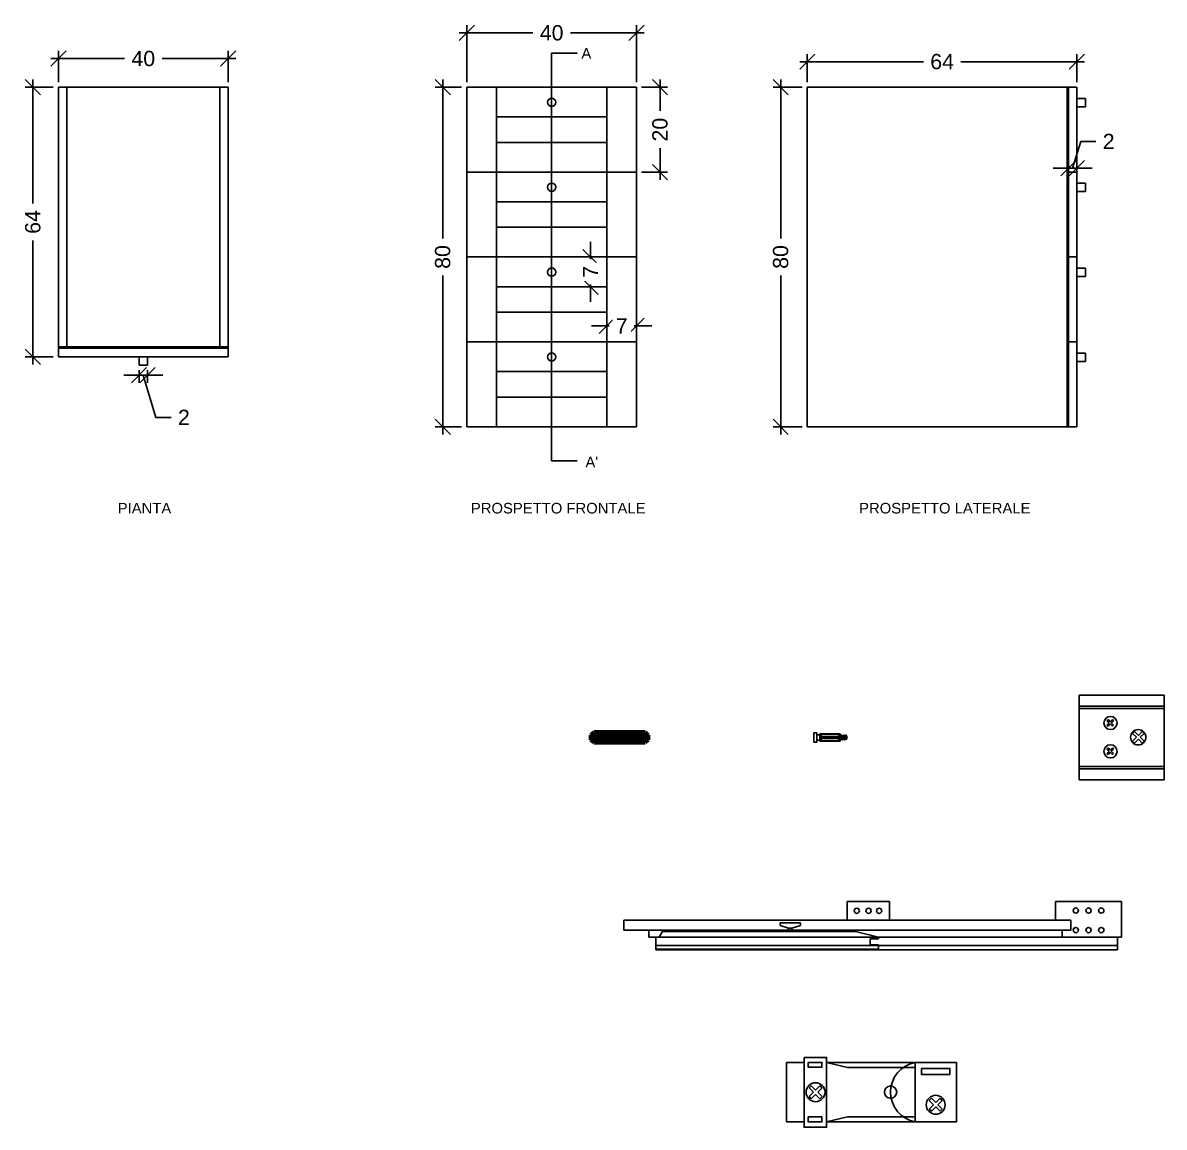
# Model space of a CAD drawing. Header units: millimetres. Extents: x 41 to 499, y 1474 to 1753.
# Drawn here: x 40.8 to 309.7, y 1474.2 to 1734.4 of the extents above; entities that cross this region are included whole.
import ezdxf

# ---------------------------------------------------------------- set-up
doc = ezdxf.new("R2010")
doc.units = ezdxf.units.MM
for name, color, linetype in [('ARREDI', 1, 'Continuous'), ('LINEE SEZIONE', 6, 'Continuous'), ('QUOTE', 3, 'Continuous'), ('VITI E CERNIERE', 8, 'Continuous')]:
    doc.layers.add(name, color=color, linetype=linetype)
doc.styles.add('ARIAL', font='arial.ttf')
doc.styles.get("Standard").update_dxf_attribs({"font": 'arial.ttf'})
doc.dimstyles.new('TICK_36', dxfattribs={"dimtxt": 3.6, "dimasz": 3.6, "dimexe": 1.8, "dimexo": 1.2, "dimgap": 1.8, "dimtad": 0, "dimdec": 0, "dimzin": 0, "dimdsep": 46, "dimtxsty": 'ARIAL', "dimblk": 'OBLIQUE', "dimcen": 1.8, "dimdle": 1.8, "dimclrd": 256, "dimclrt": 256, "dimadec": 0, "dimazin": 0, "dimtfac": 1, "dimtdec": 0, "dimtmove": 1, "dimatfit": 3, "dimldrblk": 'OPEN90', "dimfxl": 1, "dimtfill": 1, "dimtolj": 1, "dimtzin": 0, "dimarcsym": 0})

# ---------------------------------------------------------------- blocks, each defined once
blk = doc.blocks.new('_Oblique')
at = {"color": 0, "linetype": 'ByBlock', "lineweight": -2}
blk.add_line((-0.5, -0.5), (0.5, 0.5), dxfattribs=at)
blk = doc.blocks.new('*D16')
at = {"layer": 'Defpoints', "color": 0, "transparency": 16777216}
for p in [(89.2, 1725.99), (49.2, 1719.25), (89.2, 1719.25)]:
    blk.add_point(p, dxfattribs=at)
at = {"layer": 'QUOTE', "lineweight": -2, "transparency": 16777216}
for p, q in [((47.4, 1725.99), (64.75, 1725.99)), ((91, 1725.99), (73.64, 1725.99))]:
    blk.add_line(p, q, dxfattribs=at)
at = {"layer": 'QUOTE', "color": 0, "lineweight": -2, "transparency": 16777216}
for p, q in [((49.2, 1720.45), (49.2, 1727.79)), ((89.2, 1720.45), (89.2, 1727.79))]:
    blk.add_line(p, q, dxfattribs=at)
at = {"layer": 'QUOTE', "lineweight": -2, "transparency": 16777216, "xscale": 3.6, "yscale": 3.6, "zscale": 3.6, "rotation": 180}
blk.add_blockref('_Oblique', (49.2, 1725.99), dxfattribs=at)
at = {"layer": 'QUOTE', "lineweight": -2, "transparency": 16777216, "xscale": 3.6, "yscale": 3.6, "zscale": 3.6}
blk.add_blockref('_Oblique', (89.2, 1725.99), dxfattribs=at)
at = {"layer": 'QUOTE', "transparency": 16777216, "insert": (69.2, 1725.99), "char_height": 3.6, "attachment_point": 5, "style": 'ARIAL', "bg_fill": 3, "box_fill_scale": 1.1, "bg_fill_color": 256, "bg_fill_true_color": 13158600, "bg_fill_transparency": 0}
blk.add_mtext('\\A1;40', dxfattribs=at)
blk = doc.blocks.new('_Open90')
at = {"color": 0, "linetype": 'ByBlock', "lineweight": -2}
for p, q in [((0, 0), (-1, 0)), ((-0.5, 0.5), (0, 0)), ((0, 0), (-0.5, -0.5))]:
    blk.add_line(p, q, dxfattribs=at)
blk = doc.blocks.new('*D17')
at = {"layer": 'Defpoints', "color": 0, "transparency": 16777216}
for p in [(49.2, 1719.25), (43.19, 1655.75), (49.2, 1655.75)]:
    blk.add_point(p, dxfattribs=at)
at = {"layer": 'QUOTE', "lineweight": -2, "transparency": 16777216}
for p, q in [((43.19, 1721.05), (43.19, 1691.88)), ((43.19, 1653.95), (43.19, 1683.12))]:
    blk.add_line(p, q, dxfattribs=at)
at = {"layer": 'QUOTE', "color": 0, "lineweight": -2, "transparency": 16777216}
for p, q in [((48, 1719.25), (41.39, 1719.25)), ((48, 1655.75), (41.39, 1655.75))]:
    blk.add_line(p, q, dxfattribs=at)
at = {"layer": 'QUOTE', "lineweight": -2, "transparency": 16777216, "xscale": 3.6, "yscale": 3.6, "zscale": 3.6}
for p, rotation in [((43.19, 1719.25), 90), ((43.19, 1655.75), 270)]:
    blk.add_blockref('_Oblique', p, dxfattribs=dict(at, rotation=rotation))
at = {"layer": 'QUOTE', "transparency": 16777216, "insert": (43.19, 1687.5), "char_height": 3.6, "attachment_point": 5, "rotation": 90, "style": 'ARIAL', "bg_fill": 3, "box_fill_scale": 1.1, "bg_fill_color": 256, "bg_fill_true_color": 13158600, "bg_fill_transparency": 0}
blk.add_mtext('\\A1;64', dxfattribs=at)
blk = doc.blocks.new('*D18')
at = {"layer": 'Defpoints', "color": 0, "transparency": 16777216}
for p in [(68.2, 1653.75), (70.2, 1653.75), (70.2, 1651.39)]:
    blk.add_point(p, dxfattribs=at)
at = {"layer": 'QUOTE', "lineweight": -2, "transparency": 16777216}
for p, q in [((68.2, 1651.39), (64.6, 1651.39)), ((68.2, 1651.39), (70.2, 1651.39)), ((68.2, 1651.39), (70.2, 1651.39)), ((69.2, 1651.39), (72.17, 1641.47)), ((70.2, 1651.39), (73.8, 1651.39)), ((72.17, 1641.47), (75.77, 1641.47))]:
    blk.add_line(p, q, dxfattribs=at)
at = {"layer": 'QUOTE', "color": 0, "lineweight": -2, "transparency": 16777216}
for p, q in [((68.2, 1652.55), (68.2, 1649.59)), ((70.2, 1652.55), (70.2, 1649.59))]:
    blk.add_line(p, q, dxfattribs=at)
at = {"layer": 'QUOTE', "lineweight": -2, "transparency": 16777216, "xscale": 3.6, "yscale": 3.6, "zscale": 3.6}
blk.add_blockref('_Oblique', (68.2, 1651.39), dxfattribs=at)
at = {"layer": 'QUOTE', "lineweight": -2, "transparency": 16777216, "xscale": 3.6, "yscale": 3.6, "zscale": 3.6, "rotation": 180}
blk.add_blockref('_Oblique', (70.2, 1651.39), dxfattribs=at)
at = {"layer": 'QUOTE', "transparency": 16777216, "insert": (78.77, 1641.47), "char_height": 3.6, "attachment_point": 5, "style": 'ARIAL', "bg_fill": 3, "box_fill_scale": 1.1, "bg_fill_color": 256, "bg_fill_true_color": 13158600, "bg_fill_transparency": 0}
blk.add_mtext('\\A1;2', dxfattribs=at)
blk = doc.blocks.new('*D19')
at = {"layer": 'Defpoints', "color": 0, "transparency": 16777216}
for p in [(185.39, 1732.05), (145.39, 1719.25), (185.39, 1719.25)]:
    blk.add_point(p, dxfattribs=at)
at = {"layer": 'QUOTE', "lineweight": -2, "transparency": 16777216}
for p, q in [((143.59, 1732.05), (160.94, 1732.05)), ((187.19, 1732.05), (169.83, 1732.05))]:
    blk.add_line(p, q, dxfattribs=at)
at = {"layer": 'QUOTE', "color": 0, "lineweight": -2, "transparency": 16777216}
for p, q in [((145.39, 1720.45), (145.39, 1733.85)), ((185.39, 1720.45), (185.39, 1733.85))]:
    blk.add_line(p, q, dxfattribs=at)
at = {"layer": 'QUOTE', "lineweight": -2, "transparency": 16777216, "xscale": 3.6, "yscale": 3.6, "zscale": 3.6, "rotation": 180}
blk.add_blockref('_Oblique', (145.39, 1732.05), dxfattribs=at)
at = {"layer": 'QUOTE', "lineweight": -2, "transparency": 16777216, "xscale": 3.6, "yscale": 3.6, "zscale": 3.6}
blk.add_blockref('_Oblique', (185.39, 1732.05), dxfattribs=at)
at = {"layer": 'QUOTE', "transparency": 16777216, "insert": (165.39, 1732.05), "char_height": 3.6, "attachment_point": 5, "style": 'ARIAL', "bg_fill": 3, "box_fill_scale": 1.1, "bg_fill_color": 256, "bg_fill_true_color": 13158600, "bg_fill_transparency": 0}
blk.add_mtext('\\A1;40', dxfattribs=at)
blk = doc.blocks.new('*D20')
at = {"layer": 'Defpoints', "color": 0, "transparency": 16777216}
for p in [(145.39, 1719.25), (139.73, 1639.25), (145.39, 1639.25)]:
    blk.add_point(p, dxfattribs=at)
at = {"layer": 'QUOTE', "lineweight": -2, "transparency": 16777216}
for p, q in [((139.73, 1721.05), (139.73, 1683.62)), ((139.73, 1637.45), (139.73, 1674.88))]:
    blk.add_line(p, q, dxfattribs=at)
at = {"layer": 'QUOTE', "color": 0, "lineweight": -2, "transparency": 16777216}
for p, q in [((144.19, 1719.25), (137.93, 1719.25)), ((144.19, 1639.25), (137.93, 1639.25))]:
    blk.add_line(p, q, dxfattribs=at)
at = {"layer": 'QUOTE', "lineweight": -2, "transparency": 16777216, "xscale": 3.6, "yscale": 3.6, "zscale": 3.6}
for p, rotation in [((139.73, 1719.25), 90), ((139.73, 1639.25), 270)]:
    blk.add_blockref('_Oblique', p, dxfattribs=dict(at, rotation=rotation))
at = {"layer": 'QUOTE', "transparency": 16777216, "insert": (139.73, 1679.25), "char_height": 3.6, "attachment_point": 5, "rotation": 90, "style": 'ARIAL', "bg_fill": 3, "box_fill_scale": 1.1, "bg_fill_color": 256, "bg_fill_true_color": 13158600, "bg_fill_transparency": 0}
blk.add_mtext('\\A1;80', dxfattribs=at)
blk = doc.blocks.new('*D21')
at = {"layer": 'Defpoints', "color": 0, "transparency": 16777216}
for p in [(185.39, 1719.25), (185.39, 1699.25), (190.92, 1699.25)]:
    blk.add_point(p, dxfattribs=at)
at = {"layer": 'QUOTE', "lineweight": -2, "transparency": 16777216}
for p, q in [((190.92, 1721.05), (190.92, 1713.65)), ((190.92, 1697.45), (190.92, 1704.85))]:
    blk.add_line(p, q, dxfattribs=at)
at = {"layer": 'QUOTE', "color": 0, "lineweight": -2, "transparency": 16777216}
for p, q in [((186.59, 1719.25), (192.72, 1719.25)), ((186.59, 1699.25), (192.72, 1699.25))]:
    blk.add_line(p, q, dxfattribs=at)
at = {"layer": 'QUOTE', "lineweight": -2, "transparency": 16777216, "xscale": 3.6, "yscale": 3.6, "zscale": 3.6}
for p, rotation in [((190.92, 1719.25), 90), ((190.92, 1699.25), 270)]:
    blk.add_blockref('_Oblique', p, dxfattribs=dict(at, rotation=rotation))
at = {"layer": 'QUOTE', "transparency": 16777216, "insert": (190.92, 1709.25), "char_height": 3.6, "attachment_point": 5, "rotation": 90, "style": 'ARIAL', "bg_fill": 3, "box_fill_scale": 1.1, "bg_fill_color": 256, "bg_fill_true_color": 13158600, "bg_fill_transparency": 0}
blk.add_mtext('\\A1;20', dxfattribs=at)
blk = doc.blocks.new('*D22')
at = {"layer": 'Defpoints', "color": 0, "transparency": 16777216}
for p in [(178.39, 1679.25), (178.39, 1672.25)]:
    blk.add_point(p, dxfattribs=at)
at = {"layer": 'QUOTE', "lineweight": -2, "transparency": 16777216}
for p, q in [((174.55, 1679.25), (174.55, 1682.85)), ((174.55, 1679.25), (174.55, 1678.72)), ((174.55, 1672.25), (174.55, 1672.78)), ((174.55, 1672.25), (174.55, 1668.65))]:
    blk.add_line(p, q, dxfattribs=at)
at = {"layer": 'QUOTE', "color": 0, "lineweight": -2, "transparency": 16777216}
for p, q in [((177.19, 1679.25), (172.75, 1679.25)), ((177.19, 1672.25), (172.75, 1672.25))]:
    blk.add_line(p, q, dxfattribs=at)
at = {"layer": 'QUOTE', "lineweight": -2, "transparency": 16777216, "xscale": 3.6, "yscale": 3.6, "zscale": 3.6}
for p, rotation in [((174.55, 1679.25), 270), ((174.55, 1672.25), 90)]:
    blk.add_blockref('_Oblique', p, dxfattribs=dict(at, rotation=rotation))
at = {"layer": 'QUOTE', "transparency": 16777216, "insert": (174.55, 1675.75), "char_height": 3.6, "attachment_point": 5, "rotation": 90, "style": 'ARIAL', "bg_fill": 3, "box_fill_scale": 1.1, "bg_fill_color": 256, "bg_fill_true_color": 13158600, "bg_fill_transparency": 0}
blk.add_mtext('\\A1;7', dxfattribs=at)
at = {"layer": 'Defpoints', "color": 0, "transparency": 16777216}
blk.add_point((174.55, 1672.25), dxfattribs=at)
blk = doc.blocks.new('*D23')
at = {"layer": 'Defpoints', "color": 0, "transparency": 16777216}
for p in [(178.39, 1659.25), (185.39, 1659.25)]:
    blk.add_point(p, dxfattribs=at)
at = {"layer": 'QUOTE', "color": 0, "lineweight": -2, "transparency": 16777216}
for p, q in [((178.39, 1660.45), (178.39, 1664.82)), ((185.39, 1660.45), (185.39, 1664.82))]:
    blk.add_line(p, q, dxfattribs=at)
at = {"layer": 'QUOTE', "lineweight": -2, "transparency": 16777216}
for p, q in [((178.39, 1663.02), (174.79, 1663.02)), ((178.39, 1663.02), (178.92, 1663.02)), ((185.39, 1663.02), (184.85, 1663.02)), ((185.39, 1663.02), (188.99, 1663.02))]:
    blk.add_line(p, q, dxfattribs=at)
at = {"layer": 'QUOTE', "lineweight": -2, "transparency": 16777216, "xscale": 3.6, "yscale": 3.6, "zscale": 3.6}
blk.add_blockref('_Oblique', (178.39, 1663.02), dxfattribs=at)
at = {"layer": 'QUOTE', "lineweight": -2, "transparency": 16777216, "xscale": 3.6, "yscale": 3.6, "zscale": 3.6, "rotation": 180}
blk.add_blockref('_Oblique', (185.39, 1663.02), dxfattribs=at)
at = {"layer": 'QUOTE', "transparency": 16777216, "insert": (181.89, 1663.02), "char_height": 3.6, "attachment_point": 5, "style": 'ARIAL', "bg_fill": 3, "box_fill_scale": 1.1, "bg_fill_color": 256, "bg_fill_true_color": 13158600, "bg_fill_transparency": 0}
blk.add_mtext('\\A1;7', dxfattribs=at)
at = {"layer": 'Defpoints', "color": 0, "transparency": 16777216}
blk.add_point((185.39, 1663.02), dxfattribs=at)
blk = doc.blocks.new('*D24')
at = {"layer": 'Defpoints', "color": 0, "transparency": 16777216}
for p in [(289.12, 1725.26), (225.62, 1719.25), (289.12, 1719.25)]:
    blk.add_point(p, dxfattribs=at)
at = {"layer": 'QUOTE', "color": 0, "lineweight": -2, "transparency": 16777216}
for p, q in [((225.62, 1720.45), (225.62, 1727.06)), ((289.12, 1720.45), (289.12, 1727.06))]:
    blk.add_line(p, q, dxfattribs=at)
at = {"layer": 'QUOTE', "lineweight": -2, "transparency": 16777216}
for p, q in [((223.82, 1725.26), (252.99, 1725.26)), ((290.92, 1725.26), (261.75, 1725.26))]:
    blk.add_line(p, q, dxfattribs=at)
at = {"layer": 'QUOTE', "lineweight": -2, "transparency": 16777216, "xscale": 3.6, "yscale": 3.6, "zscale": 3.6, "rotation": 180}
blk.add_blockref('_Oblique', (225.62, 1725.26), dxfattribs=at)
at = {"layer": 'QUOTE', "lineweight": -2, "transparency": 16777216, "xscale": 3.6, "yscale": 3.6, "zscale": 3.6}
blk.add_blockref('_Oblique', (289.12, 1725.26), dxfattribs=at)
at = {"layer": 'QUOTE', "transparency": 16777216, "insert": (257.37, 1725.26), "char_height": 3.6, "attachment_point": 5, "style": 'ARIAL', "bg_fill": 3, "box_fill_scale": 1.1, "bg_fill_color": 256, "bg_fill_true_color": 13158600, "bg_fill_transparency": 0}
blk.add_mtext('\\A1;64', dxfattribs=at)
blk = doc.blocks.new('*D25')
at = {"layer": 'Defpoints', "color": 0, "transparency": 16777216}
for p in [(225.62, 1719.25), (219.34, 1639.25), (225.62, 1639.25)]:
    blk.add_point(p, dxfattribs=at)
at = {"layer": 'QUOTE', "lineweight": -2, "transparency": 16777216}
for p, q in [((219.34, 1721.05), (219.34, 1683.62)), ((219.34, 1637.45), (219.34, 1674.88))]:
    blk.add_line(p, q, dxfattribs=at)
at = {"layer": 'QUOTE', "color": 0, "lineweight": -2, "transparency": 16777216}
for p, q in [((224.42, 1719.25), (217.54, 1719.25)), ((224.42, 1639.25), (217.54, 1639.25))]:
    blk.add_line(p, q, dxfattribs=at)
at = {"layer": 'QUOTE', "lineweight": -2, "transparency": 16777216, "xscale": 3.6, "yscale": 3.6, "zscale": 3.6}
for p, rotation in [((219.34, 1719.25), 90), ((219.34, 1639.25), 270)]:
    blk.add_blockref('_Oblique', p, dxfattribs=dict(at, rotation=rotation))
at = {"layer": 'QUOTE', "transparency": 16777216, "insert": (219.34, 1679.25), "char_height": 3.6, "attachment_point": 5, "rotation": 90, "style": 'ARIAL', "bg_fill": 3, "box_fill_scale": 1.1, "bg_fill_color": 256, "bg_fill_true_color": 13158600, "bg_fill_transparency": 0}
blk.add_mtext('\\A1;80', dxfattribs=at)
blk = doc.blocks.new('*D26')
at = {"layer": 'Defpoints', "color": 0, "transparency": 16777216}
for p in [(287.12, 1699.25), (289.12, 1700.17), (289.12, 1699.25)]:
    blk.add_point(p, dxfattribs=at)
at = {"layer": 'QUOTE', "lineweight": -2, "transparency": 16777216}
for p, q in [((288.12, 1700.17), (290.01, 1706.48)), ((290.01, 1706.48), (293.61, 1706.48)), ((287.12, 1700.17), (283.52, 1700.17)), ((287.12, 1700.17), (289.12, 1700.17)), ((287.12, 1700.17), (289.12, 1700.17)), ((289.12, 1700.17), (292.72, 1700.17))]:
    blk.add_line(p, q, dxfattribs=at)
at = {"layer": 'QUOTE', "color": 0, "lineweight": -2, "transparency": 16777216}
for p, q in [((287.12, 1700.45), (287.12, 1701.97)), ((289.12, 1700.45), (289.12, 1701.97))]:
    blk.add_line(p, q, dxfattribs=at)
at = {"layer": 'QUOTE', "lineweight": -2, "transparency": 16777216, "xscale": 3.6, "yscale": 3.6, "zscale": 3.6}
blk.add_blockref('_Oblique', (287.12, 1700.17), dxfattribs=at)
at = {"layer": 'QUOTE', "lineweight": -2, "transparency": 16777216, "xscale": 3.6, "yscale": 3.6, "zscale": 3.6, "rotation": 180}
blk.add_blockref('_Oblique', (289.12, 1700.17), dxfattribs=at)
at = {"layer": 'QUOTE', "transparency": 16777216, "insert": (296.6, 1706.48), "char_height": 3.6, "attachment_point": 5, "style": 'ARIAL', "bg_fill": 3, "box_fill_scale": 1.1, "bg_fill_color": 256, "bg_fill_true_color": 13158600, "bg_fill_transparency": 0}
blk.add_mtext('\\A1;2', dxfattribs=at)
blk = doc.blocks.new('tassello')
at = {"layer": 'VITI E CERNIERE', "linetype": 'ByBlock', "lineweight": 100}
for p, q in [((0, 0.513), (0.209, 0.7)), ((0, 0.513), (0, 0.175)), ((0.209, 0), (0, 0.175)), ((0.209, 0.7), (3.709, 0.7)), ((0.209, 0.7), (0.209, 0)), ((0.209, 0.7), (0.209, 0.525)), ((0.209, 0.525), (0.745, 0.525)), ((0.209, 0.35), (0.902, 0.35)), ((0.902, 0.175), (0.209, 0.175)), ((0.745, 0.525), (3.709, 0.525)), ((0.902, 0.35), (0.902, 0.35)), ((0.902, 0.35), (3.709, 0.35)), ((0.902, 0.175), (3.709, 0.175)), ((3.918, 0.513), (3.709, 0.7)), ((3.709, 0.7), (3.709, 0)), ((3.709, 0), (3.918, 0.175)), ((3.918, 0.513), (3.918, 0.175)), ((3.709, 0), (0.209, 0))]:
    blk.add_line(p, q, dxfattribs=at)
blk = doc.blocks.new('vitetassello')
at = {"layer": 'VITI E CERNIERE'}
for p, q in [((-0.13, 0.382), (-0.13, 1.582)), ((-0.13, 1.582), (-0.056, 1.582)), ((-0.13, 1.502), (0.312, 1.502)), ((-0.091, 0.462), (-0.091, 1.502)), ((-0.056, 1.758), (-0.056, 1.582)), ((-0.056, 1.582), (0.227, 1.582)), ((0.058, 0.462), (0.058, 1.502)), ((0.128, 0.462), (0.128, 1.502)), ((0.227, 1.582), (0.239, 1.582)), ((0.239, 1.758), (0.239, 1.582)), ((0.239, 1.582), (0.312, 1.582)), ((0.27, 1.502), (0.27, 0.462)), ((0.312, 1.582), (0.312, 0.382)), ((0.312, 1.502), (0.312, 1.502)), ((-0.13, 0.462), (0.312, 0.462)), ((0.312, 0.382), (-0.13, 0.382)), ((0, 0.348), (0, 0.271)), ((0, 0.212), (0, 0.136)), ((0, 0.077), (0, 0)), ((0.093, 0.462), (0.058, 0.462)), ((0.076, 0.462), (0.111, 0.462)), ((0.093, 0.462), (0.128, 0.462)), ((0.186, 0.382), (0.186, 0.357)), ((0.186, 0.298), (0.186, 0.221)), ((0.186, 0.162), (0.186, 0.086)), ((0.186, 0), (0.186, 0.027)), ((0, 0), (0.186, 0))]:
    blk.add_line(p, q, dxfattribs=at)
blk.add_lwpolyline([(0.364, 1.758), (0.364, 1.935), (-0.181, 1.935), (-0.181, 1.758)], close=True, dxfattribs=at)
for points in [[(-0.057, 0.271), (0, 0.212), (0.186, 0.162), (0.243, 0.162), (-0.057, 0.271), (0, 0.271), (0.186, 0.221), (0.243, 0.162)], [(-0.057, 0.136), (0, 0.077), (0.186, 0.027), (0.243, 0.027), (-0.057, 0.136), (0, 0.136), (0.186, 0.086), (0.243, 0.027)], [(-0.033, 0.382), (0, 0.348), (0.186, 0.298), (0.243, 0.298), (0.012, 0.382)], [(0.093, 0.382), (0.186, 0.357), (0.243, 0.298)]]:
    blk.add_lwpolyline(points, dxfattribs=at)

msp = doc.modelspace()

# ---------------------------------------------------------------- linework, layer by layer
at = {"layer": 'ARREDI'}
for p, q in [((49.2, 1658.05), (49.2, 1719.25)), ((49.2, 1719.25), (89.2, 1719.25)), ((49.2, 1655.75), (49.2, 1719.25)), ((51.2, 1719.25), (87.2, 1719.25)), ((51.2, 1719.25), (51.2, 1659.55)), ((87.2, 1719.25), (87.2, 1658.05)), ((89.2, 1719.25), (89.2, 1658.05)), ((145.39, 1639.25), (145.39, 1719.25)), ((145.39, 1719.25), (185.39, 1719.25)), ((152.39, 1719.25), (152.39, 1699.25)), ((178.39, 1719.25), (178.39, 1699.25)), ((185.39, 1659.25), (185.39, 1719.25)), ((225.62, 1719.25), (286.82, 1719.25)), ((225.62, 1639.25), (225.62, 1719.25)), ((225.62, 1639.25), (225.62, 1719.25)), ((286.82, 1719.25), (287.12, 1719.25)), ((286.82, 1639.25), (286.82, 1719.25)), ((287.12, 1719.25), (289.12, 1719.25)), ((289.12, 1719.25), (287.12, 1719.25)), ((287.12, 1719.25), (287.12, 1639.25)), ((289.12, 1719.25), (289.12, 1639.25)), ((289.12, 1719.25), (289.12, 1716.62)), ((289.12, 1716.62), (289.12, 1716.62)), ((289.12, 1716.62), (291.12, 1716.62)), ((291.12, 1716.62), (291.12, 1714.66)), ((291.12, 1714.66), (289.12, 1714.66)), ((152.39, 1712.25), (178.39, 1712.25)), ((178.39, 1706.25), (152.39, 1706.25)), ((185.39, 1699.25), (145.39, 1699.25)), ((152.39, 1699.25), (152.39, 1679.25)), ((178.39, 1699.25), (178.39, 1679.25)), ((287.12, 1699.25), (289.12, 1699.25)), ((289.12, 1699.25), (289.12, 1696.62)), ((289.12, 1696.62), (291.12, 1696.62)), ((291.12, 1696.62), (291.12, 1694.66)), ((291.12, 1694.66), (289.12, 1694.66)), ((152.39, 1692.25), (178.39, 1692.25)), ((178.39, 1686.25), (152.39, 1686.25)), ((185.39, 1679.25), (145.39, 1679.25)), ((152.39, 1679.25), (152.39, 1659.25)), ((185.39, 1679.25), (178.39, 1679.25)), ((178.39, 1679.25), (178.39, 1659.25)), ((287.12, 1679.25), (289.12, 1679.25)), ((289.12, 1679.25), (289.12, 1676.62)), ((289.12, 1676.62), (291.12, 1676.62)), ((291.12, 1676.62), (291.12, 1674.66)), ((152.39, 1672.25), (178.39, 1672.25)), ((291.12, 1674.66), (289.12, 1674.66)), ((51.2, 1658.05), (51.2, 1665.05)), ((178.39, 1666.25), (152.39, 1666.25)), ((49.2, 1658.05), (49.2, 1659.55)), ((185.39, 1659.25), (145.39, 1659.25)), ((152.39, 1659.25), (152.39, 1639.25)), ((178.39, 1659.25), (178.39, 1639.25)), ((185.39, 1659.25), (185.39, 1639.25)), ((287.12, 1659.25), (289.12, 1659.25)), ((289.12, 1659.25), (289.12, 1656.62)), ((49.2, 1658.05), (89.2, 1658.05)), ((49.2, 1658.05), (49.2, 1657.75)), ((49.2, 1657.75), (89.2, 1657.75)), ((49.2, 1657.75), (49.2, 1655.75)), ((89.2, 1657.75), (89.2, 1658.05)), ((89.2, 1655.75), (89.2, 1657.75)), ((289.12, 1656.62), (291.12, 1656.62)), ((291.12, 1656.62), (291.12, 1654.66)), ((49.2, 1655.75), (89.2, 1655.75)), ((69.2, 1655.75), (68.2, 1655.75)), ((68.2, 1655.75), (68.2, 1653.75)), ((68.2, 1653.75), (70.2, 1653.75)), ((70.2, 1653.75), (70.2, 1655.75)), ((291.12, 1654.66), (289.12, 1654.66)), ((152.39, 1652.25), (178.39, 1652.25)), ((178.39, 1646.25), (152.39, 1646.25)), ((185.39, 1639.25), (145.39, 1639.25)), ((289.12, 1639.25), (225.62, 1639.25)), ((289.12, 1639.25), (225.62, 1639.25)), ((287.12, 1639.25), (286.82, 1639.25))]:
    msp.add_line(p, q, dxfattribs=at)
for centre in [(165.39, 1715.69), (165.39, 1695.69), (165.39, 1675.69), (165.39, 1655.69)]:
    msp.add_circle(centre, 0.985, dxfattribs=at)
at = {"layer": 'LINEE SEZIONE'}
for p, q in [((165.39, 1719.25), (165.39, 1727.25)), ((165.39, 1727.25), (171.39, 1727.25)), ((165.39, 1719.25), (165.39, 1639.25)), ((165.39, 1639.25), (165.39, 1631.25)), ((165.39, 1631.25), (171.39, 1631.25))]:
    msp.add_line(p, q, dxfattribs=at)
at = {"layer": 'VITI E CERNIERE'}
for p, q in [((289.67, 1576.05), (289.67, 1556.05)), ((293.67, 1576.05), (289.67, 1576.05)), ((309.67, 1576.05), (293.67, 1576.05)), ((309.67, 1576.05), (309.67, 1556.05)), ((309.67, 1573.45), (289.67, 1573.45)), ((289.67, 1572.85), (309.67, 1572.85)), ((309.67, 1572.85), (309.67, 1573.45)), ((296.46, 1570.26), (296.2, 1570)), ((296.97, 1569.75), (296.46, 1570.26)), ((297.48, 1570.26), (296.97, 1569.75)), ((297.74, 1570), (297.48, 1570.26)), ((296.2, 1570), (296.71, 1569.49)), ((296.71, 1569.49), (296.2, 1568.98)), ((296.2, 1568.98), (296.46, 1568.72)), ((296.46, 1568.72), (296.97, 1569.24)), ((296.97, 1569.24), (297.48, 1568.72)), ((297.22, 1569.49), (297.74, 1570)), ((297.74, 1568.98), (297.22, 1569.49)), ((297.48, 1568.72), (297.74, 1568.98)), ((302.68, 1567.45), (302.23, 1567)), ((303.59, 1566.55), (302.68, 1567.45)), ((304.49, 1567.45), (303.59, 1566.55)), ((304.94, 1567), (304.49, 1567.45)), ((302.23, 1567), (303.13, 1566.1)), ((303.13, 1566.1), (302.23, 1565.2)), ((302.23, 1565.2), (302.68, 1564.74)), ((302.68, 1564.74), (303.59, 1565.65)), ((303.59, 1565.65), (304.49, 1564.74)), ((304.04, 1566.1), (304.94, 1567)), ((304.94, 1565.2), (304.04, 1566.1)), ((304.49, 1564.74), (304.94, 1565.2)), ((296.46, 1563.58), (296.2, 1563.32)), ((296.2, 1563.32), (296.71, 1562.81)), ((296.71, 1562.81), (296.2, 1562.3)), ((296.2, 1562.3), (296.46, 1562.05)), ((296.97, 1563.07), (296.46, 1563.58)), ((296.46, 1562.05), (296.97, 1562.56)), ((297.48, 1563.58), (296.97, 1563.07)), ((296.97, 1562.56), (297.48, 1562.05)), ((297.22, 1562.81), (297.74, 1563.32)), ((297.74, 1562.3), (297.22, 1562.81)), ((297.74, 1563.32), (297.48, 1563.58)), ((297.48, 1562.05), (297.74, 1562.3)), ((289.67, 1559.25), (309.67, 1559.25)), ((309.67, 1558.65), (289.67, 1558.65)), ((309.67, 1559.25), (309.67, 1558.65)), ((293.67, 1556.05), (289.67, 1556.05)), ((293.67, 1556.05), (309.67, 1556.05)), ((235.01, 1523.02), (235.01, 1527.42)), ((235.01, 1527.42), (245.01, 1527.42)), ((245.01, 1527.42), (245.01, 1523.02)), ((284.09, 1523.02), (284.09, 1527.42)), ((284.09, 1527.42), (299.65, 1527.42)), ((299.65, 1527.42), (299.65, 1519.02)), ((287.65, 1523.02), (182.38, 1523.02)), ((182.38, 1523.02), (182.38, 1520.62)), ((219.2, 1521.76), (219.2, 1522.36)), ((219.2, 1522.36), (224, 1522.36)), ((219.2, 1521.76), (221.2, 1521.16)), ((224, 1521.76), (222, 1521.16)), ((224, 1521.76), (224, 1522.36)), ((287.65, 1520.62), (287.65, 1523.02)), ((182.38, 1520.62), (188.3, 1520.62)), ((285.65, 1520.62), (188.3, 1520.62)), ((188.3, 1520.62), (188.3, 1519.02)), ((188.3, 1519.02), (189.91, 1519.02)), ((188.3, 1519.02), (190.7, 1519.02)), ((299.65, 1519.02), (189.91, 1519.02)), ((189.91, 1519.02), (189.91, 1517.02)), ((190.7, 1519.02), (191.7, 1520.62)), ((191.53, 1520.36), (236.97, 1520.36)), ((222, 1521.16), (221.2, 1521.16)), ((221.2, 1521.16), (221.2, 1520.36)), ((222, 1520.36), (222, 1521.16)), ((236.97, 1520.36), (242.4, 1519.02)), ((242.4, 1519.02), (242.4, 1518.62)), ((285.65, 1519.02), (285.65, 1520.62)), ((285.65, 1520.62), (287.65, 1520.62)), ((298.65, 1516.02), (298.65, 1519.02)), ((298.65, 1517.02), (189.91, 1517.02)), ((189.91, 1517.02), (189.91, 1516.02)), ((242.4, 1518.62), (240.4, 1518.62)), ((240.4, 1518.62), (240.4, 1517.22)), ((240.4, 1517.22), (242.4, 1517.22)), ((242.4, 1517.22), (242.4, 1516.2)), ((242.4, 1516.2), (189.91, 1516.2)), ((298.65, 1516.02), (189.91, 1516.02)), ((220.74, 1475.5), (220.74, 1489.5)), ((220.74, 1489.5), (224.87, 1489.5)), ((230.14, 1489.5), (260.74, 1489.5)), ((235.05, 1488.3), (230.14, 1489.5)), ((260.74, 1489.5), (251.05, 1489.5)), ((251.05, 1489.5), (251.05, 1475.5)), ((251.05, 1489.5), (251.05, 1488.3)), ((260.74, 1489.5), (260.74, 1475.5)), ((251.05, 1488.3), (235.05, 1488.3)), ((226.03, 1483.49), (226.54, 1484)), ((227.05, 1482.47), (226.03, 1483.49)), ((226.03, 1481.44), (227.05, 1482.47)), ((226.54, 1480.93), (226.03, 1481.44)), ((226.54, 1484), (227.57, 1482.98)), ((227.57, 1481.96), (226.54, 1480.93)), ((227.57, 1482.98), (228.59, 1484)), ((228.59, 1480.93), (227.57, 1481.96)), ((229.1, 1483.49), (228.08, 1482.47)), ((228.08, 1482.47), (229.1, 1481.44)), ((228.59, 1484), (229.1, 1483.49)), ((229.1, 1481.44), (228.59, 1480.93)), ((254.32, 1480.56), (254.84, 1481.07)), ((255.35, 1479.53), (254.32, 1480.56)), ((254.32, 1478.51), (255.35, 1479.53)), ((254.84, 1481.07), (255.86, 1480.05)), ((255.86, 1479.02), (254.84, 1478)), ((255.86, 1480.05), (256.88, 1481.07)), ((256.88, 1478), (255.86, 1479.02)), ((257.39, 1480.56), (256.37, 1479.53)), ((256.37, 1479.53), (257.39, 1478.51)), ((256.88, 1481.07), (257.39, 1480.56)), ((235.05, 1476.7), (230.14, 1475.5)), ((251.05, 1476.7), (235.05, 1476.7)), ((251.05, 1476.7), (251.05, 1475.5)), ((254.84, 1478), (254.32, 1478.51)), ((257.39, 1478.51), (256.88, 1478)), ((224.87, 1475.5), (220.74, 1475.5)), ((260.74, 1475.5), (230.14, 1475.5))]:
    msp.add_line(p, q, dxfattribs=at)
for points in [[(224.87, 1490.69), (230.14, 1490.69), (230.14, 1474.24), (224.87, 1474.24)], [(225.82, 1489.5), (229.05, 1489.5), (229.05, 1488.35), (225.82, 1488.35)], [(252.51, 1488.09), (259.21, 1488.09), (259.21, 1486.68), (252.51, 1486.68)], [(225.82, 1476.66), (229.05, 1476.66), (229.05, 1475.5), (225.82, 1475.5)]]:
    msp.add_lwpolyline(points, close=True, dxfattribs=at)
for centre, radius in [((297.02, 1569.46), 1.55), ((303.56, 1566.09), 1.81), ((297.02, 1562.78), 1.55), ((237.27, 1525.23), 0.616), ((240.04, 1525.23), 0.616), ((242.53, 1525.23), 0.616), ((288.86, 1525.27), 0.616), ((291.86, 1525.27), 0.616), ((294.86, 1525.27), 0.616), ((288.86, 1520.67), 0.616), ((291.86, 1520.67), 0.616), ((294.86, 1520.67), 0.616), ((227.57, 1482.47), 2.23), ((245.22, 1482.5), 1.45), ((255.86, 1479.53), 2.23)]:
    msp.add_circle(centre, radius, dxfattribs=at)
msp.add_arc((252.33, 1482.5), 7.12, 100.3544, 259.6456, dxfattribs=at)

# ---------------------------------------------------------------- block references
at = {"layer": 'VITI E CERNIERE', "xscale": 3.439626959138065, "yscale": 3.439626959138065, "zscale": 3.439626959138065}
msp.add_blockref('tassello', (174.65, 1564.86), dxfattribs=at)
at = {"layer": 'VITI E CERNIERE', "xscale": 4.000000000000114, "yscale": 4.000000000000114, "zscale": 4.000000000000114, "rotation": 89.99999999999999}
msp.add_blockref('vitetassello', (234.91, 1565.68), dxfattribs=at)

# ---------------------------------------------------------------- texts
at = {"layer": 'LINEE SEZIONE', "char_height": 2.5, "attachment_point": 1}
for s, insert in [('A', (172.4, 1728.48)), ("A'", (173.35, 1632.19))]:
    msp.add_mtext_dynamic_manual_height_columns(s, width=3.7893, gutter_width=12.5, heights=[0], dxfattribs=dict(at, insert=insert))
at = {"layer": 'QUOTE', "char_height": 2.5, "attachment_point": 1, "style": 'ARIAL'}
for s, insert in [('PIANTA', (63.18, 1621.32)), ('PROSPETTO FRONTALE', (146.37, 1621.32)), ('PROSPETTO LATERALE', (237.82, 1621.32))]:
    msp.add_mtext_dynamic_manual_height_columns(s, width=61.538, gutter_width=12.5, heights=[0], dxfattribs=dict(at, insert=insert))

# ---------------------------------------------------------------- next in the draw order: dimensions: what is measured, and where the dimension line sits
at = {"layer": 'QUOTE'}
for base, p1, p2, picture, middle in [((185.39, 1732.05), (145.39, 1719.25), (185.39, 1719.25), '*D19', (165.39, 1732.05)), ((89.2, 1725.99), (49.2, 1719.25), (89.2, 1719.25), '*D16', (69.2, 1725.99)), ((289.11871413, 1725.25981724), (225.61871413, 1719.25004112), (289.11871413, 1719.25004112), '*D24', (257.36871413, 1725.25981724)), ((289.12, 1700.17), (287.12, 1699.25), (289.12, 1699.25), '*D26', (295.41, 1706.48)), ((185.39, 1663.02), (178.39, 1659.25), (185.39, 1659.25), '*D23', (181.89, 1663.02)), ((70.2, 1651.39), (68.2, 1653.75), (70.2, 1653.75), '*D18', (77.57, 1641.47))]:
    dim = msp.add_linear_dim(base=base, p1=p1, p2=p2, dimstyle='TICK_36', dxfattribs=at)
    dim.commit()
    dim.dimension.update_dxf_attribs({"geometry": picture, "text_midpoint": middle})
dim = msp.add_linear_dim(base=(174.55, 1672.25), p1=(178.39, 1679.25), p2=(178.39, 1672.25), angle=90, dimstyle='TICK_36', dxfattribs=at)
dim.commit()
dim.dimension.update_dxf_attribs({"geometry": '*D22', "text_midpoint": (174.55, 1675.75)})

# ---------------------------------------------------------------- next in the draw order: dimensions: what is measured, and where the dimension line sits
for base, p1, p2, picture, middle in [((43.19242649, 1655.75004112), (49.19742801, 1719.25004112), (49.19742801, 1655.75004112), '*D17', (43.19242649, 1687.50004112)), ((139.73, 1639.25), (145.39, 1719.25), (145.39, 1639.25), '*D20', (139.73, 1679.25)), ((190.92, 1699.25), (185.39, 1719.25), (185.39, 1699.25), '*D21', (190.92, 1709.25)), ((219.34, 1639.25), (225.62, 1719.25), (225.62, 1639.25), '*D25', (219.34, 1679.25))]:
    dim = msp.add_linear_dim(base=base, p1=p1, p2=p2, angle=90, dimstyle='TICK_36', dxfattribs=at)
    dim.commit()
    dim.dimension.update_dxf_attribs({"geometry": picture, "text_midpoint": middle})

doc.saveas('drawing.dxf')
